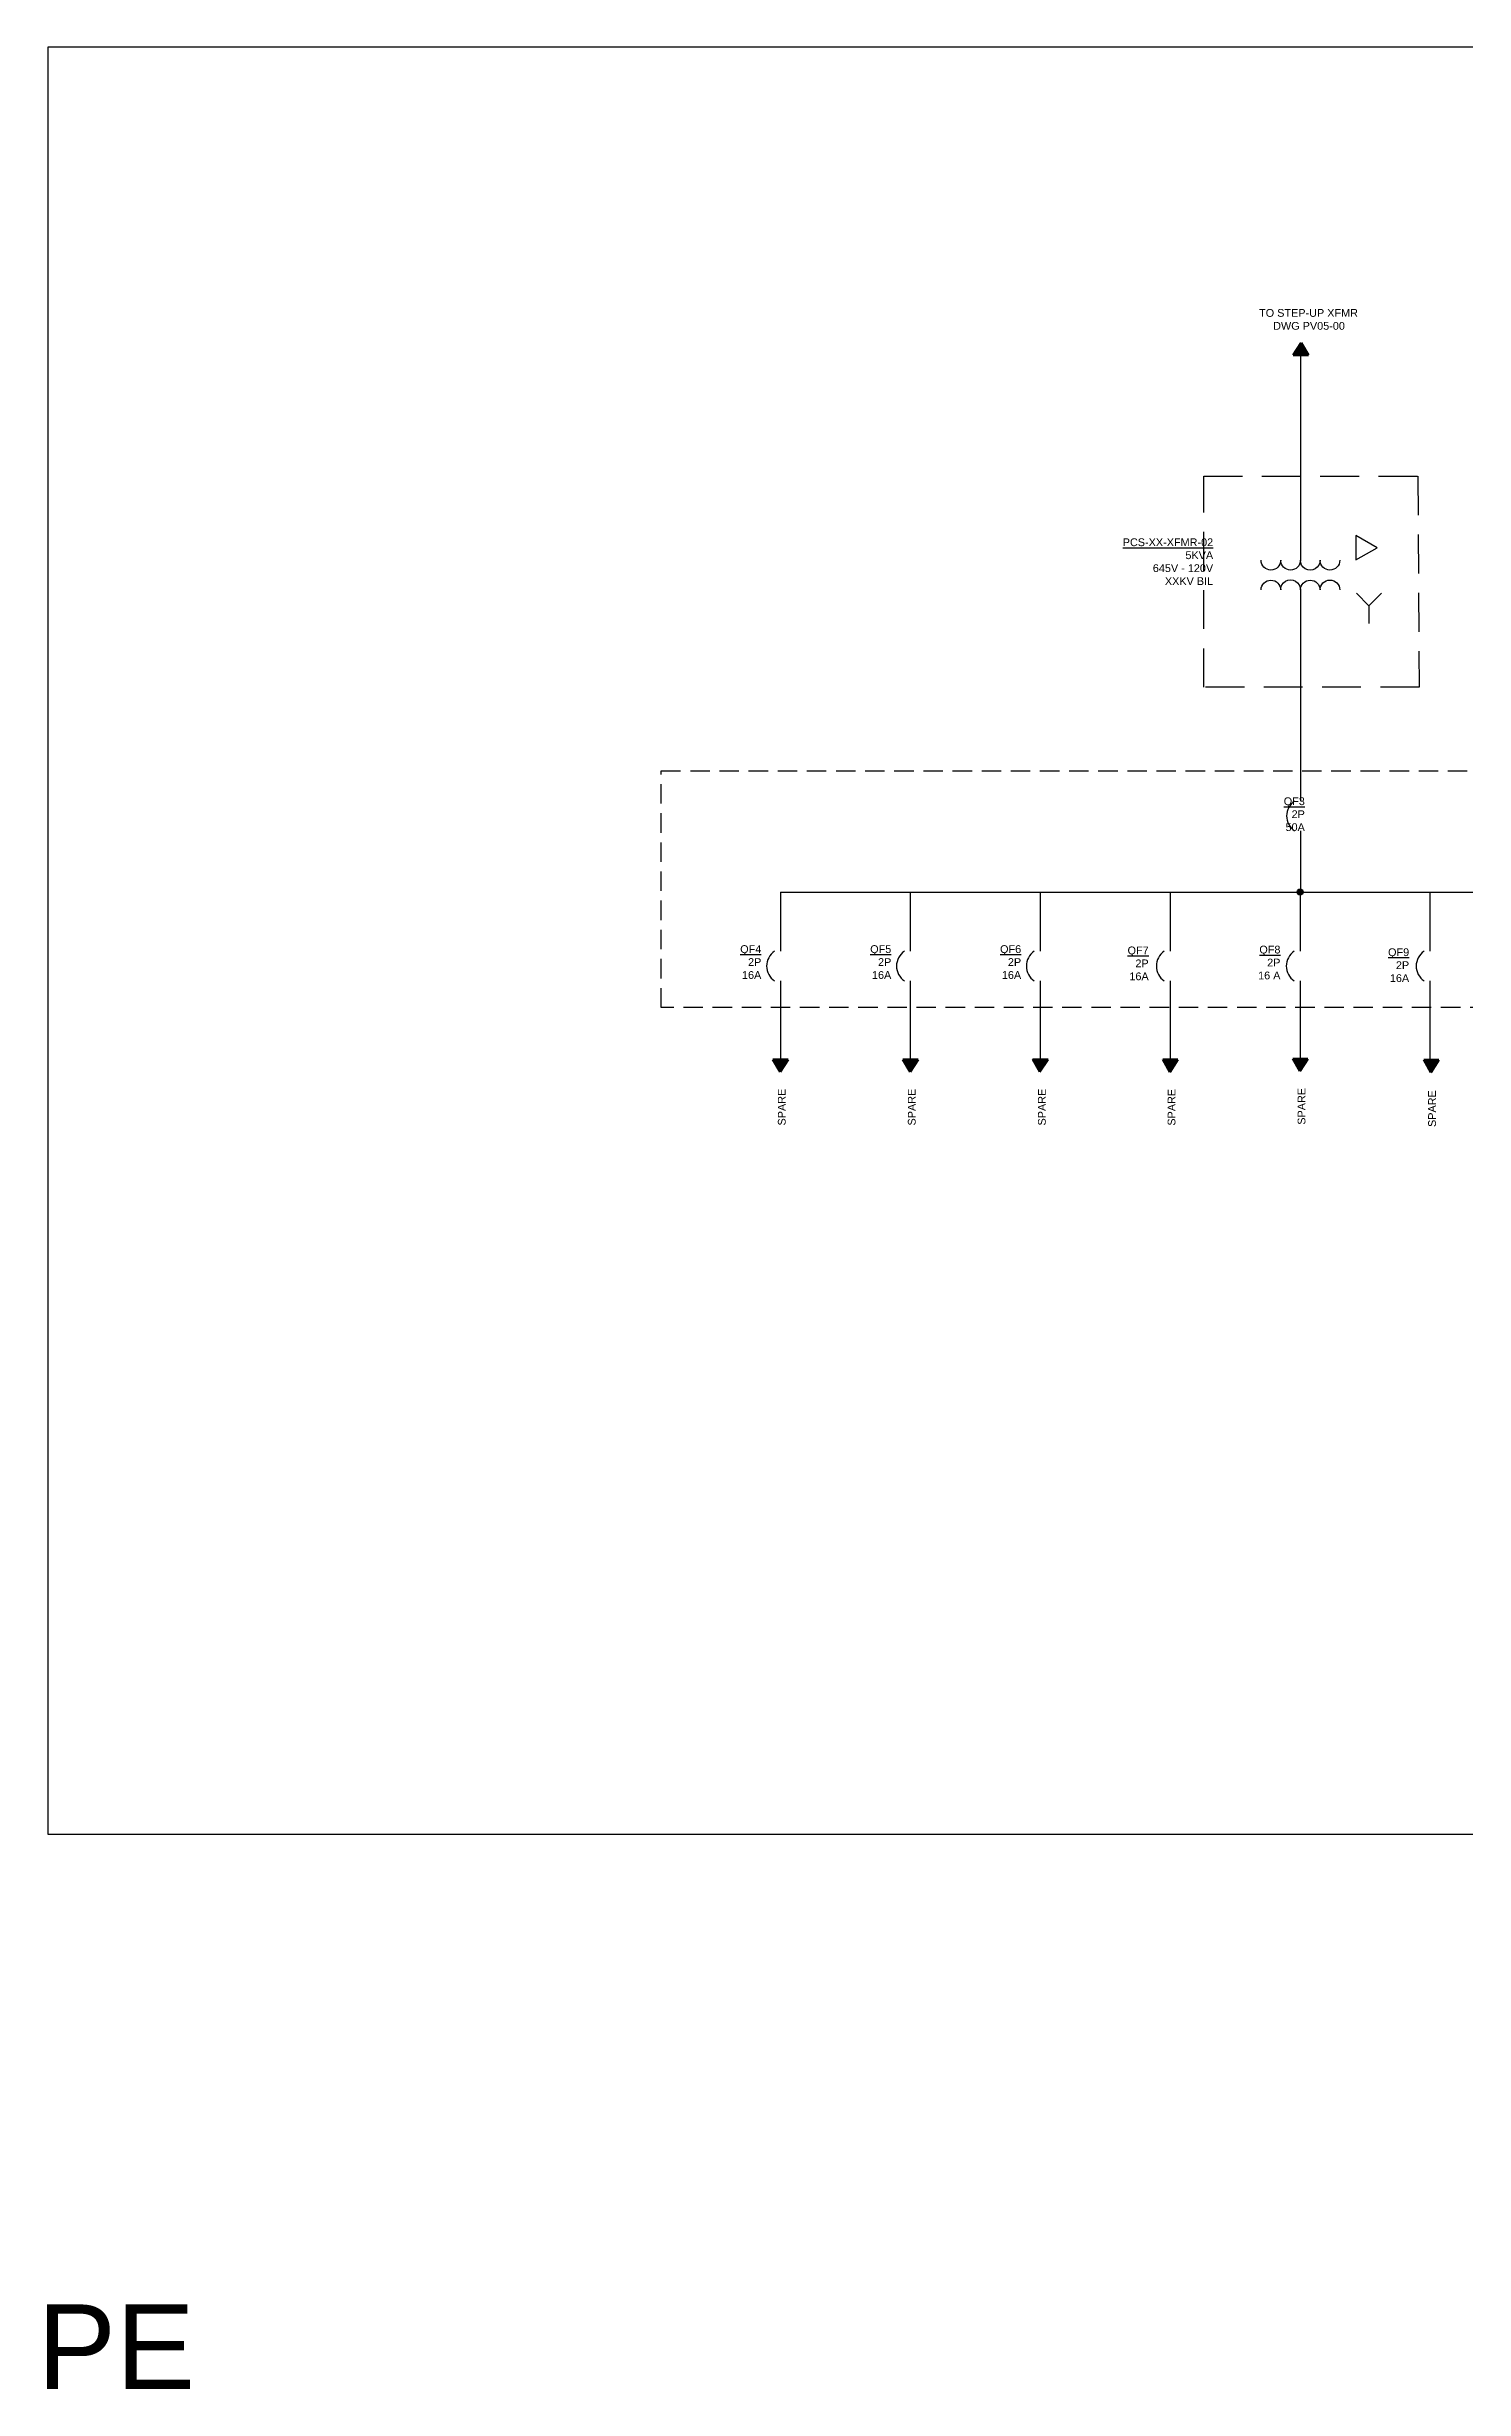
# Model space of a CAD drawing. Header units: inches. Extents: x -18 to 99, y -244 to 24.
# Drawn here: x 66.42 to 84.66, y -37.64 to -7.49 of the extents above; entities that cross this region are included whole.
import ezdxf

# ---------------------------------------------------------------- set-up
doc = ezdxf.new("R2010")
doc.units = ezdxf.units.IN
doc.header["$MEASUREMENT"] = 0
doc.linetypes.add('DASHED', pattern=[0.75, 0.5, -0.25])
doc.linetypes.add('DASHED2', pattern=[0.375, 0.25, -0.125])
for name, color, linetype in [('E-1LIN', 4, 'Continuous'), ('E-ELEC-BRDR', 173, 'DASHED2'), ('E-LV-BUS', 32, 'Continuous'), ('E-LV-EQUP', 211, 'Continuous'), ('G-ANNO-TEXT', 1, 'Continuous')]:
    doc.layers.add(name, color=color, linetype=linetype)
doc.layers.add('G-NPLT', color=67, linetype='Continuous', plot=False)
doc.layers.add('PV-PCS BOUNDARY', color=224, linetype='DASHED2', lineweight=90)
doc.styles.add('NEI-A', font='arial.ttf')

# ---------------------------------------------------------------- blocks, each defined once
blk = doc.blocks.new('SCHEMATIC - CONNECTION DOT')
h = blk.add_hatch(color=0)
edge = h.paths.add_edge_path()
edge.add_arc((0, 0), 0.025, 0, 360)
at = {"color": 0}
blk.add_circle((0, 0), 0.025, dxfattribs=at)
blk = doc.blocks.new('ARROW')
h = blk.add_hatch()
h.set_pattern_fill('ANSI31', color=256)
h.paths.add_polyline_path([(0, 0), (-0.074, -0.114), (0.066, -0.114)])
h = blk.add_hatch(color=256)
h.dxf.hatch_style = 1
h.paths.add_polyline_path([(0, 0), (-0.074, -0.114), (0.066, -0.114)])
blk.add_lwpolyline([(0, 0), (-0.074, -0.114), (0.066, -0.114), (0, 0)], close=True)

msp = doc.modelspace()

# ---------------------------------------------------------------- linework, layer by layer
at = {"layer": 'E-1LIN', "linetype": 'Continuous'}
msp.add_lwpolyline([(83.262, -13.777), (83.262, -14.094), (83.536, -13.936)], close=True, dxfattribs=at)
for points in [[(83.057, -14.097, -1), (82.803, -14.097, -1.018893), (82.55, -14.097, -1), (82.296, -14.097, -1), (82.043, -14.097, 1.693145)], [(82.043, -14.48, -1), (82.296, -14.48, -1.018893), (82.55, -14.48, -1), (82.803, -14.48, -1), (83.057, -14.48, 1.693145)]]:
    msp.add_lwpolyline(points, format="xyb", dxfattribs=at)
for points in [[(83.27, -14.523), (83.431, -14.685), (83.592, -14.523)], [(83.431, -14.685), (83.431, -14.913)]]:
    msp.add_lwpolyline(points, dxfattribs=at)
at = {"layer": 'E-ELEC-BRDR', "linetype": 'DASHED'}
msp.add_lwpolyline([(81.305, -13.017), (84.062, -13.017), (84.079, -15.732), (81.305, -15.732)], close=True, dxfattribs=at)
at = {"layer": 'E-ELEC-BRDR'}
msp.add_lwpolyline([(74.323, -16.81), (89.859, -16.81), (89.859, -19.854), (74.323, -19.854)], close=True, dxfattribs=at)
at = {"layer": 'E-LV-BUS'}
for points in [[(82.55, -11.435), (82.55, -14.097)], [(82.55, -14.481), (82.55, -17.199)], [(82.55, -17.579), (82.55, -18.378)], [(75.857, -18.37), (89.235, -18.37)], [(75.857, -18.37), (75.857, -19.131)], [(77.529, -18.37), (77.529, -19.131)], [(79.201, -18.37), (79.201, -19.131)], [(80.874, -18.37), (80.874, -19.131)], [(82.546, -18.37), (82.546, -19.131)], [(84.218, -18.37), (84.218, -19.131)], [(75.857, -19.512), (75.857, -20.613)], [(77.529, -19.512), (77.529, -20.613)], [(79.201, -19.512), (79.201, -20.613)], [(80.874, -19.512), (80.874, -20.582)], [(82.546, -19.512), (82.546, -20.562)], [(84.218, -19.512), (84.218, -20.582)]]:
    msp.add_lwpolyline(points, dxfattribs=at)
at = {"layer": 'E-LV-EQUP'}
for centre in [(82.601, -17.389), (75.908, -19.321), (77.58, -19.321), (79.252, -19.321), (80.925, -19.321), (82.597, -19.321), (84.269, -19.321)]:
    msp.add_arc(centre, 0.229, 123.7664, 236.2336, dxfattribs=at)
at = {"layer": 'G-NPLT'}
msp.add_lwpolyline([(66.43, -7.49), (98.839, -7.49), (98.839, -30.5), (66.43, -30.5)], close=True, dxfattribs=at)

# ---------------------------------------------------------------- block references
at = {"layer": 'E-LV-BUS', "xscale": 1.522015678886754, "yscale": 1.522015678886754, "zscale": 1.522015678886754}
msp.add_blockref('SCHEMATIC - CONNECTION DOT', (82.546, -18.367), dxfattribs=at)
at = {"layer": 'PV-PCS BOUNDARY', "xscale": 1.39854621569094, "yscale": 1.39854621569094, "zscale": 1.39854621569094}
msp.add_blockref('ARROW', (82.561, -11.298), dxfattribs=at)
at = {"layer": 'PV-PCS BOUNDARY', "xscale": 1.39854621569094, "yscale": 1.39854621569094, "zscale": 1.39854621569094, "rotation": 180}
for p in [(75.853, -20.682), (77.526, -20.682), (79.198, -20.682), (80.87, -20.685), (82.543, -20.673), (84.229, -20.689)]:
    msp.add_blockref('ARROW', p, dxfattribs=at)

# ---------------------------------------------------------------- texts
at = {"layer": 'G-ANNO-TEXT', "insert": (81.956, -10.864), "char_height": 0.1, "attachment_point": 1, "style": 'NEI-A'}
msp.add_mtext_dynamic_manual_height_columns('\\pi0.06225;TO STEP-UP XFMR  \\P\\pi0.24295;DWG PV05-00', width=1.39231, gutter_width=0.5, heights=[0], dxfattribs=at)
at = {"layer": 'G-ANNO-TEXT', "char_height": 0.1, "attachment_point": 6, "style": 'NEI-A'}
for s, insert, width in [('\\A1;{\\LPCS-XX-XFMR-02\\P}5KVA\\P645V - 120V\\PXXKV BIL ', (81.427, -14.116), 2.23358), ('{\\LQF3}\\P2P\\P50A', (82.607, -17.367), 1.19313), ('{\\LQF4}\\P2P\\P16A', (75.611, -19.27), 0.55975), ('{\\LQF5}\\P2P\\P16A', (77.284, -19.27), 0.55975), ('{\\LQF6}\\P2P\\P16A', (78.956, -19.27), 0.55975), ('{\\LQF7}\\P2P\\P16A', (80.597, -19.287), 0.55975), ('{\\LQF8}\\P2P\\P16 A', (82.293, -19.276), 0.55975), ('{\\LQF9}\\P2P\\P16A', (83.95, -19.31), 0.55975)]:
    msp.add_mtext(s, dxfattribs=dict(at, insert=insert, width=width))
at = {"layer": 'G-ANNO-TEXT', "char_height": 0.1, "width": 1.29029, "attachment_point": 4, "rotation": 90, "style": 'NEI-A'}
for insert in [(75.875, -21.373), (77.548, -21.373), (79.223, -21.373), (80.892, -21.375), (82.565, -21.363), (84.245, -21.392)]:
    msp.add_mtext('\\A1;SPARE', dxfattribs=dict(at, insert=insert))
at = {"layer": 'G-NPLT', "insert": (66.29, -36.547), "char_height": 1.09, "attachment_point": 1, "style": 'NEI-A'}
msp.add_mtext_dynamic_manual_height_columns('PE', width=4.68761, gutter_width=5.45, heights=[0], dxfattribs=at)

doc.saveas('drawing.dxf')
